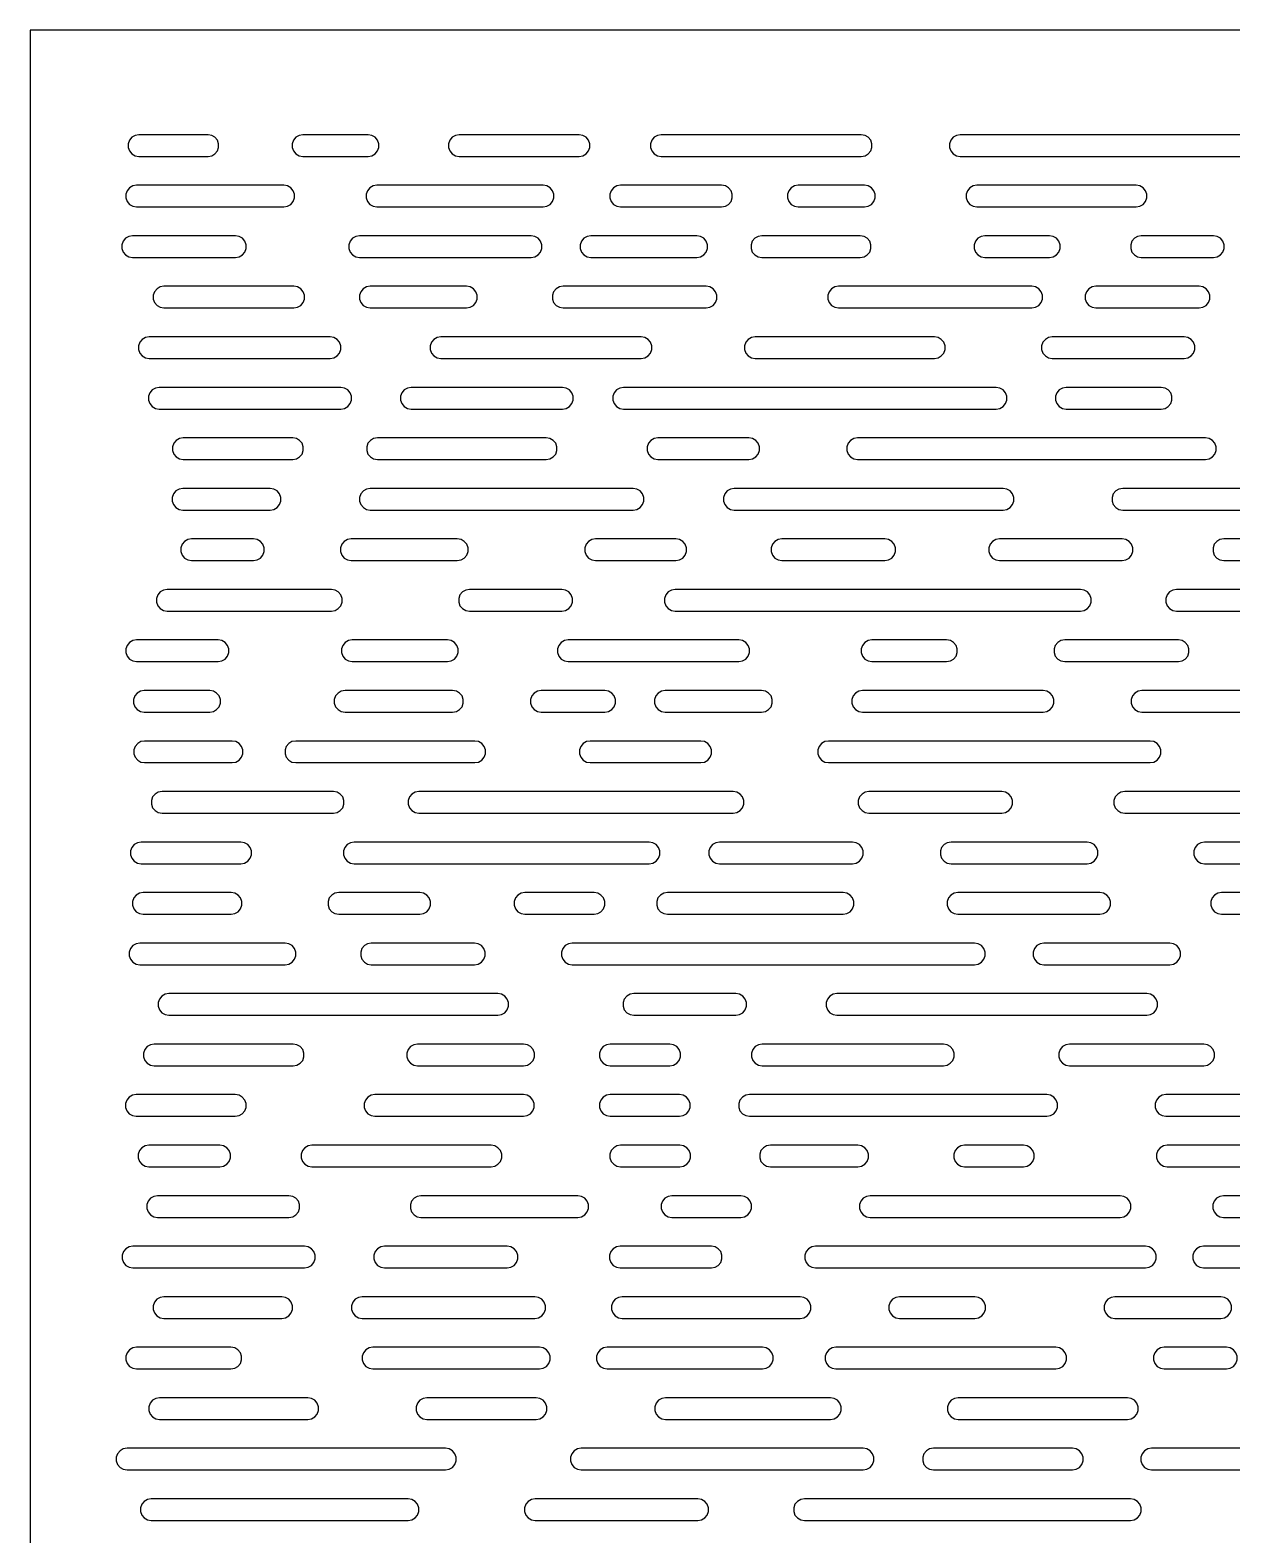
# Model space of a CAD drawing. Header units: millimetres. Extents: x 0 to 1525, y 0 to 1525.
# Drawn here: x 548 to 881, y 439 to 856 of the extents above; entities that cross this region are included whole.
import ezdxf

# ---------------------------------------------------------------- set-up
doc = ezdxf.new("R2010")
doc.units = ezdxf.units.MM
doc.layers.add('CUT_INSIDE', color=5, linetype='Continuous')
doc.layers.add('CUT_OUTSIDE', color=1, linetype='Continuous')

msp = doc.modelspace()

# ---------------------------------------------------------------- linework, layer by layer
at = {"layer": 'CUT_INSIDE'}
for points in [[(597.29, 827), (578.16, 827), (577.14, 826.82), (576.23, 826.3), (575.56, 825.5), (575.21, 824.52), (575.21, 823.48), (575.56, 822.5), (576.23, 821.7), (577.14, 821.18), (578.16, 821), (597.29, 821), (598.32, 821.18), (599.22, 821.7), (599.89, 822.5), (600.24, 823.48), (600.24, 824.52), (599.89, 825.5), (599.22, 826.3), (598.32, 826.82), (597.29, 827)], [(641.65, 827), (623.55, 827), (622.53, 826.82), (621.63, 826.3), (620.96, 825.5), (620.6, 824.52), (620.6, 823.48), (620.96, 822.5), (621.63, 821.7), (622.53, 821.18), (623.55, 821), (641.65, 821), (642.67, 821.18), (643.57, 821.7), (644.24, 822.5), (644.6, 823.48), (644.6, 824.52), (644.24, 825.5), (643.57, 826.3), (642.67, 826.82), (641.65, 827)], [(700.15, 827), (666.85, 827), (665.82, 826.82), (664.92, 826.3), (664.25, 825.5), (663.89, 824.52), (663.89, 823.48), (664.25, 822.5), (664.92, 821.7), (665.82, 821.18), (666.85, 821), (700.15, 821), (701.17, 821.18), (702.07, 821.7), (702.74, 822.5), (703.1, 823.48), (703.1, 824.52), (702.74, 825.5), (702.07, 826.3), (701.17, 826.82), (700.15, 827)], [(778.3, 827), (722.86, 827), (721.84, 826.82), (720.93, 826.3), (720.26, 825.5), (719.91, 824.52), (719.91, 823.48), (720.26, 822.5), (720.93, 821.7), (721.84, 821.18), (722.86, 821), (778.3, 821), (779.33, 821.18), (780.23, 821.7), (780.9, 822.5), (781.26, 823.48), (781.26, 824.52), (780.9, 825.5), (780.23, 826.3), (779.33, 826.82), (778.3, 827)], [(886.9, 827), (805.71, 827), (804.68, 826.82), (803.78, 826.3), (803.11, 825.5), (802.75, 824.52), (802.75, 823.48), (803.11, 822.5), (803.78, 821.7), (804.68, 821.18), (805.71, 821), (886.9, 821), (887.92, 821.18), (888.83, 821.7), (889.5, 822.5), (889.85, 823.48), (889.85, 824.52), (889.5, 825.5), (888.83, 826.3), (887.92, 826.82), (886.9, 827)], [(618.31, 813), (577.51, 813), (576.48, 812.82), (575.58, 812.3), (574.91, 811.5), (574.55, 810.52), (574.55, 809.48), (574.91, 808.5), (575.58, 807.7), (576.48, 807.18), (577.51, 807), (618.31, 807), (619.34, 807.18), (620.24, 807.7), (620.91, 808.5), (621.26, 809.48), (621.26, 810.52), (620.91, 811.5), (620.24, 812.3), (619.34, 812.82), (618.31, 813)], [(690.17, 813), (644.04, 813), (643.01, 812.82), (642.11, 812.3), (641.44, 811.5), (641.08, 810.52), (641.08, 809.48), (641.44, 808.5), (642.11, 807.7), (643.01, 807.18), (644.04, 807), (690.17, 807), (691.2, 807.18), (692.1, 807.7), (692.77, 808.5), (693.13, 809.48), (693.13, 810.52), (692.77, 811.5), (692.1, 812.3), (691.2, 812.82), (690.17, 813)], [(739.6, 813), (711.6, 813), (710.57, 812.82), (709.67, 812.3), (709, 811.5), (708.64, 810.52), (708.64, 809.48), (709, 808.5), (709.67, 807.7), (710.57, 807.18), (711.6, 807), (739.6, 807), (740.63, 807.18), (741.53, 807.7), (742.2, 808.5), (742.56, 809.48), (742.56, 810.52), (742.2, 811.5), (741.53, 812.3), (740.63, 812.82), (739.6, 813)], [(779.18, 813), (760.78, 813), (759.75, 812.82), (758.85, 812.3), (758.18, 811.5), (757.83, 810.52), (757.83, 809.48), (758.18, 808.5), (758.85, 807.7), (759.75, 807.18), (760.78, 807), (779.18, 807), (780.21, 807.18), (781.11, 807.7), (781.78, 808.5), (782.14, 809.48), (782.14, 810.52), (781.78, 811.5), (781.11, 812.3), (780.21, 812.82), (779.18, 813)], [(854.46, 813), (810.31, 813), (809.29, 812.82), (808.39, 812.3), (807.72, 811.5), (807.36, 810.52), (807.36, 809.48), (807.72, 808.5), (808.39, 807.7), (809.29, 807.18), (810.31, 807), (854.46, 807), (855.49, 807.18), (856.39, 807.7), (857.06, 808.5), (857.41, 809.48), (857.41, 810.52), (857.06, 811.5), (856.39, 812.3), (855.49, 812.82), (854.46, 813)], [(604.9, 799), (576.38, 799), (575.35, 798.82), (574.45, 798.3), (573.78, 797.5), (573.42, 796.52), (573.42, 795.48), (573.78, 794.5), (574.45, 793.7), (575.35, 793.18), (576.38, 793), (604.9, 793), (605.92, 793.18), (606.82, 793.7), (607.49, 794.5), (607.85, 795.48), (607.85, 796.52), (607.49, 797.5), (606.82, 798.3), (605.92, 798.82), (604.9, 799)], [(686.84, 799), (639.27, 799), (638.25, 798.82), (637.34, 798.3), (636.67, 797.5), (636.32, 796.52), (636.32, 795.48), (636.67, 794.5), (637.34, 793.7), (638.25, 793.18), (639.27, 793), (686.84, 793), (687.86, 793.18), (688.77, 793.7), (689.44, 794.5), (689.79, 795.48), (689.79, 796.52), (689.44, 797.5), (688.77, 798.3), (687.86, 798.82), (686.84, 799)], [(732.71, 799), (703.33, 799), (702.3, 798.82), (701.4, 798.3), (700.73, 797.5), (700.37, 796.52), (700.37, 795.48), (700.73, 794.5), (701.4, 793.7), (702.3, 793.18), (703.33, 793), (732.71, 793), (733.73, 793.18), (734.63, 793.7), (735.3, 794.5), (735.66, 795.48), (735.66, 796.52), (735.3, 797.5), (734.63, 798.3), (733.73, 798.82), (732.71, 799)], [(778.02, 799), (750.7, 799), (749.68, 798.82), (748.77, 798.3), (748.1, 797.5), (747.75, 796.52), (747.75, 795.48), (748.1, 794.5), (748.77, 793.7), (749.68, 793.18), (750.7, 793), (778.02, 793), (779.05, 793.18), (779.95, 793.7), (780.62, 794.5), (780.98, 795.48), (780.98, 796.52), (780.62, 797.5), (779.95, 798.3), (779.05, 798.82), (778.02, 799)], [(830.43, 799), (812.52, 799), (811.49, 798.82), (810.59, 798.3), (809.92, 797.5), (809.56, 796.52), (809.56, 795.48), (809.92, 794.5), (810.59, 793.7), (811.49, 793.18), (812.52, 793), (830.43, 793), (831.45, 793.18), (832.36, 793.7), (833.03, 794.5), (833.38, 795.48), (833.38, 796.52), (833.03, 797.5), (832.36, 798.3), (831.45, 798.82), (830.43, 799)], [(875.88, 799), (855.88, 799), (854.86, 798.82), (853.96, 798.3), (853.29, 797.5), (852.93, 796.52), (852.93, 795.48), (853.29, 794.5), (853.96, 793.7), (854.86, 793.18), (855.88, 793), (875.88, 793), (876.91, 793.18), (877.81, 793.7), (878.48, 794.5), (878.84, 795.48), (878.84, 796.52), (878.48, 797.5), (877.81, 798.3), (876.91, 798.82), (875.88, 799)], [(621.05, 785), (585.09, 785), (584.06, 784.82), (583.16, 784.3), (582.49, 783.5), (582.14, 782.52), (582.14, 781.48), (582.49, 780.5), (583.16, 779.7), (584.06, 779.18), (585.09, 779), (621.05, 779), (622.07, 779.18), (622.98, 779.7), (623.65, 780.5), (624, 781.48), (624, 782.52), (623.65, 783.5), (622.98, 784.3), (622.07, 784.82), (621.05, 785)], [(668.93, 785), (642.19, 785), (641.17, 784.82), (640.27, 784.3), (639.6, 783.5), (639.24, 782.52), (639.24, 781.48), (639.6, 780.5), (640.27, 779.7), (641.17, 779.18), (642.19, 779), (668.93, 779), (669.96, 779.18), (670.86, 779.7), (671.53, 780.5), (671.89, 781.48), (671.89, 782.52), (671.53, 783.5), (670.86, 784.3), (669.96, 784.82), (668.93, 785)], [(735.3, 785), (695.66, 785), (694.64, 784.82), (693.73, 784.3), (693.06, 783.5), (692.71, 782.52), (692.71, 781.48), (693.06, 780.5), (693.73, 779.7), (694.64, 779.18), (695.66, 779), (735.3, 779), (736.32, 779.18), (737.23, 779.7), (737.9, 780.5), (738.25, 781.48), (738.25, 782.52), (737.9, 783.5), (737.23, 784.3), (736.32, 784.82), (735.3, 785)], [(825.53, 785), (772, 785), (770.98, 784.82), (770.08, 784.3), (769.41, 783.5), (769.05, 782.52), (769.05, 781.48), (769.41, 780.5), (770.08, 779.7), (770.98, 779.18), (772, 779), (825.53, 779), (826.56, 779.18), (827.46, 779.7), (828.13, 780.5), (828.49, 781.48), (828.49, 782.52), (828.13, 783.5), (827.46, 784.3), (826.56, 784.82), (825.53, 785)], [(871.91, 785), (843.28, 785), (842.25, 784.82), (841.35, 784.3), (840.68, 783.5), (840.33, 782.52), (840.33, 781.48), (840.68, 780.5), (841.35, 779.7), (842.25, 779.18), (843.28, 779), (871.91, 779), (872.93, 779.18), (873.83, 779.7), (874.5, 780.5), (874.86, 781.48), (874.86, 782.52), (874.5, 783.5), (873.83, 784.3), (872.93, 784.82), (871.91, 785)], [(631.16, 771), (581.01, 771), (579.98, 770.82), (579.08, 770.3), (578.41, 769.5), (578.05, 768.52), (578.05, 767.48), (578.41, 766.5), (579.08, 765.7), (579.98, 765.18), (581.01, 765), (631.16, 765), (632.18, 765.18), (633.08, 765.7), (633.75, 766.5), (634.11, 767.48), (634.11, 768.52), (633.75, 769.5), (633.08, 770.3), (632.18, 770.82), (631.16, 771)], [(717.32, 771), (661.82, 771), (660.79, 770.82), (659.89, 770.3), (659.22, 769.5), (658.86, 768.52), (658.86, 767.48), (659.22, 766.5), (659.89, 765.7), (660.79, 765.18), (661.82, 765), (717.32, 765), (718.34, 765.18), (719.24, 765.7), (719.91, 766.5), (720.27, 767.48), (720.27, 768.52), (719.91, 769.5), (719.24, 770.3), (718.34, 770.82), (717.32, 771)], [(798.54, 771), (748.91, 771), (747.88, 770.82), (746.98, 770.3), (746.31, 769.5), (745.96, 768.52), (745.96, 767.48), (746.31, 766.5), (746.98, 765.7), (747.88, 765.18), (748.91, 765), (798.54, 765), (799.57, 765.18), (800.47, 765.7), (801.14, 766.5), (801.5, 767.48), (801.5, 768.52), (801.14, 769.5), (800.47, 770.3), (799.57, 770.82), (798.54, 771)], [(867.77, 771), (831.22, 771), (830.19, 770.82), (829.29, 770.3), (828.62, 769.5), (828.26, 768.52), (828.26, 767.48), (828.62, 766.5), (829.29, 765.7), (830.19, 765.18), (831.22, 765), (867.77, 765), (868.8, 765.18), (869.7, 765.7), (870.37, 766.5), (870.73, 767.48), (870.73, 768.52), (870.37, 769.5), (869.7, 770.3), (868.8, 770.82), (867.77, 771)], [(634.09, 757), (583.77, 757), (582.74, 756.82), (581.84, 756.3), (581.17, 755.5), (580.82, 754.52), (580.82, 753.48), (581.17, 752.5), (581.84, 751.7), (582.74, 751.18), (583.77, 751), (634.09, 751), (635.12, 751.18), (636.02, 751.7), (636.69, 752.5), (637.04, 753.48), (637.04, 754.52), (636.69, 755.5), (636.02, 756.3), (635.12, 756.82), (634.09, 757)], [(695.48, 757), (653.56, 757), (652.53, 756.82), (651.63, 756.3), (650.96, 755.5), (650.6, 754.52), (650.6, 753.48), (650.96, 752.5), (651.63, 751.7), (652.53, 751.18), (653.56, 751), (695.48, 751), (696.51, 751.18), (697.41, 751.7), (698.08, 752.5), (698.44, 753.48), (698.44, 754.52), (698.08, 755.5), (697.41, 756.3), (696.51, 756.82), (695.48, 757)], [(815.65, 757), (712.42, 757), (711.4, 756.82), (710.5, 756.3), (709.83, 755.5), (709.47, 754.52), (709.47, 753.48), (709.83, 752.5), (710.5, 751.7), (711.4, 751.18), (712.42, 751), (815.65, 751), (816.68, 751.18), (817.58, 751.7), (818.25, 752.5), (818.61, 753.48), (818.61, 754.52), (818.25, 755.5), (817.58, 756.3), (816.68, 756.82), (815.65, 757)], [(861.42, 757), (835.05, 757), (834.02, 756.82), (833.12, 756.3), (832.45, 755.5), (832.1, 754.52), (832.1, 753.48), (832.45, 752.5), (833.12, 751.7), (834.02, 751.18), (835.05, 751), (861.42, 751), (862.45, 751.18), (863.35, 751.7), (864.02, 752.5), (864.38, 753.48), (864.38, 754.52), (864.02, 755.5), (863.35, 756.3), (862.45, 756.82), (861.42, 757)], [(620.75, 743), (590.42, 743), (589.39, 742.82), (588.49, 742.3), (587.82, 741.5), (587.46, 740.52), (587.46, 739.48), (587.82, 738.5), (588.49, 737.7), (589.39, 737.18), (590.42, 737), (620.75, 737), (621.77, 737.18), (622.67, 737.7), (623.34, 738.5), (623.7, 739.48), (623.7, 740.52), (623.34, 741.5), (622.67, 742.3), (621.77, 742.82), (620.75, 743)], [(691.02, 743), (644.21, 743), (643.18, 742.82), (642.28, 742.3), (641.61, 741.5), (641.26, 740.52), (641.26, 739.48), (641.61, 738.5), (642.28, 737.7), (643.18, 737.18), (644.21, 737), (691.02, 737), (692.04, 737.18), (692.95, 737.7), (693.62, 738.5), (693.97, 739.48), (693.97, 740.52), (693.62, 741.5), (692.95, 742.3), (692.04, 742.82), (691.02, 743)], [(747.14, 743), (721.93, 743), (720.9, 742.82), (720, 742.3), (719.33, 741.5), (718.97, 740.52), (718.97, 739.48), (719.33, 738.5), (720, 737.7), (720.9, 737.18), (721.93, 737), (747.14, 737), (748.16, 737.18), (749.07, 737.7), (749.74, 738.5), (750.09, 739.48), (750.09, 740.52), (749.74, 741.5), (749.07, 742.3), (748.16, 742.82), (747.14, 743)], [(873.68, 743), (777.27, 743), (776.24, 742.82), (775.34, 742.3), (774.67, 741.5), (774.31, 740.52), (774.31, 739.48), (774.67, 738.5), (775.34, 737.7), (776.24, 737.18), (777.27, 737), (873.68, 737), (874.71, 737.18), (875.61, 737.7), (876.28, 738.5), (876.64, 739.48), (876.64, 740.52), (876.28, 741.5), (875.61, 742.3), (874.71, 742.82), (873.68, 743)], [(614.52, 729), (590.3, 729), (589.28, 728.82), (588.38, 728.3), (587.71, 727.5), (587.35, 726.52), (587.35, 725.48), (587.71, 724.5), (588.38, 723.7), (589.28, 723.18), (590.3, 723), (614.52, 723), (615.54, 723.18), (616.44, 723.7), (617.11, 724.5), (617.47, 725.48), (617.47, 726.52), (617.11, 727.5), (616.44, 728.3), (615.54, 728.82), (614.52, 729)], [(715.1, 729), (642.25, 729), (641.23, 728.82), (640.33, 728.3), (639.66, 727.5), (639.3, 726.52), (639.3, 725.48), (639.66, 724.5), (640.33, 723.7), (641.23, 723.18), (642.25, 723), (715.1, 723), (716.13, 723.18), (717.03, 723.7), (717.7, 724.5), (718.06, 725.48), (718.06, 726.52), (717.7, 727.5), (717.03, 728.3), (716.13, 728.82), (715.1, 729)], [(817.57, 729), (743.08, 729), (742.05, 728.82), (741.15, 728.3), (740.48, 727.5), (740.12, 726.52), (740.12, 725.48), (740.48, 724.5), (741.15, 723.7), (742.05, 723.18), (743.08, 723), (817.57, 723), (818.59, 723.18), (819.5, 723.7), (820.17, 724.5), (820.52, 725.48), (820.52, 726.52), (820.17, 727.5), (819.5, 728.3), (818.59, 728.82), (817.57, 729)], [(897.1, 729), (850.72, 729), (849.69, 728.82), (848.79, 728.3), (848.12, 727.5), (847.77, 726.52), (847.77, 725.48), (848.12, 724.5), (848.79, 723.7), (849.69, 723.18), (850.72, 723), (897.1, 723), (898.12, 723.18), (899.02, 723.7), (899.69, 724.5), (900.05, 725.48), (900.05, 726.52), (899.69, 727.5), (899.02, 728.3), (898.12, 728.82), (897.1, 729)], [(609.9, 715), (592.73, 715), (591.71, 714.82), (590.81, 714.3), (590.14, 713.5), (589.78, 712.52), (589.78, 711.48), (590.14, 710.5), (590.81, 709.7), (591.71, 709.18), (592.73, 709), (609.9, 709), (610.93, 709.18), (611.83, 709.7), (612.5, 710.5), (612.86, 711.48), (612.86, 712.52), (612.5, 713.5), (611.83, 714.3), (610.93, 714.82), (609.9, 715)], [(666.37, 715), (636.98, 715), (635.96, 714.82), (635.06, 714.3), (634.39, 713.5), (634.03, 712.52), (634.03, 711.48), (634.39, 710.5), (635.06, 709.7), (635.96, 709.18), (636.98, 709), (666.37, 709), (667.4, 709.18), (668.3, 709.7), (668.97, 710.5), (669.33, 711.48), (669.33, 712.52), (668.97, 713.5), (668.3, 714.3), (667.4, 714.82), (666.37, 715)], [(726.93, 715), (704.67, 715), (703.65, 714.82), (702.75, 714.3), (702.08, 713.5), (701.72, 712.52), (701.72, 711.48), (702.08, 710.5), (702.75, 709.7), (703.65, 709.18), (704.67, 709), (726.93, 709), (727.96, 709.18), (728.86, 709.7), (729.53, 710.5), (729.89, 711.48), (729.89, 712.52), (729.53, 713.5), (728.86, 714.3), (727.96, 714.82), (726.93, 715)], [(784.79, 715), (756.28, 715), (755.25, 714.82), (754.35, 714.3), (753.68, 713.5), (753.32, 712.52), (753.32, 711.48), (753.68, 710.5), (754.35, 709.7), (755.25, 709.18), (756.28, 709), (784.79, 709), (785.82, 709.18), (786.72, 709.7), (787.39, 710.5), (787.75, 711.48), (787.75, 712.52), (787.39, 713.5), (786.72, 714.3), (785.82, 714.82), (784.79, 715)], [(850.57, 715), (816.59, 715), (815.57, 714.82), (814.66, 714.3), (813.99, 713.5), (813.64, 712.52), (813.64, 711.48), (813.99, 710.5), (814.66, 709.7), (815.57, 709.18), (816.59, 709), (850.57, 709), (851.6, 709.18), (852.5, 709.7), (853.17, 710.5), (853.53, 711.48), (853.53, 712.52), (853.17, 713.5), (852.5, 714.3), (851.6, 714.82), (850.57, 715)], [(918.52, 715), (878.71, 715), (877.68, 714.82), (876.78, 714.3), (876.11, 713.5), (875.75, 712.52), (875.75, 711.48), (876.11, 710.5), (876.78, 709.7), (877.68, 709.18), (878.71, 709), (918.52, 709), (919.55, 709.18), (920.45, 709.7), (921.12, 710.5), (921.48, 711.48), (921.48, 712.52), (921.12, 713.5), (920.45, 714.3), (919.55, 714.82), (918.52, 715)], [(631.47, 701), (585.98, 701), (584.95, 700.82), (584.05, 700.3), (583.38, 699.5), (583.02, 698.52), (583.02, 697.48), (583.38, 696.5), (584.05, 695.7), (584.95, 695.18), (585.98, 695), (631.47, 695), (632.5, 695.18), (633.4, 695.7), (634.07, 696.5), (634.42, 697.48), (634.42, 698.52), (634.07, 699.5), (633.4, 700.3), (632.5, 700.82), (631.47, 701)], [(695.35, 701), (669.71, 701), (668.69, 700.82), (667.78, 700.3), (667.11, 699.5), (666.76, 698.52), (666.76, 697.48), (667.11, 696.5), (667.78, 695.7), (668.69, 695.18), (669.71, 695), (695.35, 695), (696.37, 695.18), (697.27, 695.7), (697.94, 696.5), (698.3, 697.48), (698.3, 698.52), (697.94, 699.5), (697.27, 700.3), (696.37, 700.82), (695.35, 701)], [(839.04, 701), (726.7, 701), (725.68, 700.82), (724.78, 700.3), (724.11, 699.5), (723.75, 698.52), (723.75, 697.48), (724.11, 696.5), (724.78, 695.7), (725.68, 695.18), (726.7, 695), (839.04, 695), (840.07, 695.18), (840.97, 695.7), (841.64, 696.5), (841.99, 697.48), (841.99, 698.52), (841.64, 699.5), (840.97, 700.3), (840.07, 700.82), (839.04, 701)], [(900.08, 701), (865.61, 701), (864.58, 700.82), (863.68, 700.3), (863.01, 699.5), (862.65, 698.52), (862.65, 697.48), (863.01, 696.5), (863.68, 695.7), (864.58, 695.18), (865.61, 695), (900.08, 695), (901.11, 695.18), (902.01, 695.7), (902.68, 696.5), (903.04, 697.48), (903.04, 698.52), (902.68, 699.5), (902.01, 700.3), (901.11, 700.82), (900.08, 701)], [(600.11, 687), (577.44, 687), (576.42, 686.82), (575.52, 686.3), (574.85, 685.5), (574.49, 684.52), (574.49, 683.48), (574.85, 682.5), (575.52, 681.7), (576.42, 681.18), (577.44, 681), (600.11, 681), (601.13, 681.18), (602.04, 681.7), (602.71, 682.5), (603.06, 683.48), (603.06, 684.52), (602.71, 685.5), (602.04, 686.3), (601.13, 686.82), (600.11, 687)], [(663.63, 687), (637.23, 687), (636.21, 686.82), (635.3, 686.3), (634.63, 685.5), (634.28, 684.52), (634.28, 683.48), (634.63, 682.5), (635.3, 681.7), (636.21, 681.18), (637.23, 681), (663.63, 681), (664.66, 681.18), (665.56, 681.7), (666.23, 682.5), (666.59, 683.48), (666.59, 684.52), (666.23, 685.5), (665.56, 686.3), (664.66, 686.82), (663.63, 687)], [(744.38, 687), (697.05, 687), (696.02, 686.82), (695.12, 686.3), (694.45, 685.5), (694.09, 684.52), (694.09, 683.48), (694.45, 682.5), (695.12, 681.7), (696.02, 681.18), (697.05, 681), (744.38, 681), (745.41, 681.18), (746.31, 681.7), (746.98, 682.5), (747.33, 683.48), (747.33, 684.52), (746.98, 685.5), (746.31, 686.3), (745.41, 686.82), (744.38, 687)], [(801.94, 687), (781.25, 687), (780.22, 686.82), (779.32, 686.3), (778.65, 685.5), (778.3, 684.52), (778.3, 683.48), (778.65, 682.5), (779.32, 681.7), (780.22, 681.18), (781.25, 681), (801.94, 681), (802.97, 681.18), (803.87, 681.7), (804.54, 682.5), (804.9, 683.48), (804.9, 684.52), (804.54, 685.5), (803.87, 686.3), (802.97, 686.82), (801.94, 687)], [(866.14, 687), (834.65, 687), (833.62, 686.82), (832.72, 686.3), (832.05, 685.5), (831.69, 684.52), (831.69, 683.48), (832.05, 682.5), (832.72, 681.7), (833.62, 681.18), (834.65, 681), (866.14, 681), (867.16, 681.18), (868.07, 681.7), (868.74, 682.5), (869.09, 683.48), (869.09, 684.52), (868.74, 685.5), (868.07, 686.3), (867.16, 686.82), (866.14, 687)], [(597.76, 673), (579.58, 673), (578.56, 672.82), (577.66, 672.3), (576.99, 671.5), (576.63, 670.52), (576.63, 669.48), (576.99, 668.5), (577.66, 667.7), (578.56, 667.18), (579.58, 667), (597.76, 667), (598.79, 667.18), (599.69, 667.7), (600.36, 668.5), (600.72, 669.48), (600.72, 670.52), (600.36, 671.5), (599.69, 672.3), (598.79, 672.82), (597.76, 673)], [(665.07, 673), (635.25, 673), (634.22, 672.82), (633.32, 672.3), (632.65, 671.5), (632.29, 670.52), (632.29, 669.48), (632.65, 668.5), (633.32, 667.7), (634.22, 667.18), (635.25, 667), (665.07, 667), (666.1, 667.18), (667, 667.7), (667.67, 668.5), (668.03, 669.48), (668.03, 670.52), (667.67, 671.5), (667, 672.3), (666.1, 672.82), (665.07, 673)], [(707.22, 673), (689.63, 673), (688.6, 672.82), (687.7, 672.3), (687.03, 671.5), (686.67, 670.52), (686.67, 669.48), (687.03, 668.5), (687.7, 667.7), (688.6, 667.18), (689.63, 667), (707.22, 667), (708.25, 667.18), (709.15, 667.7), (709.82, 668.5), (710.18, 669.48), (710.18, 670.52), (709.82, 671.5), (709.15, 672.3), (708.25, 672.82), (707.22, 673)], [(750.68, 673), (723.97, 673), (722.95, 672.82), (722.04, 672.3), (721.37, 671.5), (721.02, 670.52), (721.02, 669.48), (721.37, 668.5), (722.04, 667.7), (722.95, 667.18), (723.97, 667), (750.68, 667), (751.71, 667.18), (752.61, 667.7), (753.28, 668.5), (753.64, 669.48), (753.64, 670.52), (753.28, 671.5), (752.61, 672.3), (751.71, 672.82), (750.68, 673)], [(828.66, 673), (778.65, 673), (777.62, 672.82), (776.72, 672.3), (776.05, 671.5), (775.69, 670.52), (775.69, 669.48), (776.05, 668.5), (776.72, 667.7), (777.62, 667.18), (778.65, 667), (828.66, 667), (829.68, 667.18), (830.58, 667.7), (831.25, 668.5), (831.61, 669.48), (831.61, 670.52), (831.25, 671.5), (830.58, 672.3), (829.68, 672.82), (828.66, 673)], [(900.94, 673), (856, 673), (854.97, 672.82), (854.07, 672.3), (853.4, 671.5), (853.04, 670.52), (853.04, 669.48), (853.4, 668.5), (854.07, 667.7), (854.97, 667.18), (856, 667), (900.94, 667), (901.97, 667.18), (902.87, 667.7), (903.54, 668.5), (903.9, 669.48), (903.9, 670.52), (903.54, 671.5), (902.87, 672.3), (901.97, 672.82), (900.94, 673)], [(603.95, 659), (579.74, 659), (578.71, 658.82), (577.81, 658.3), (577.14, 657.5), (576.78, 656.52), (576.78, 655.48), (577.14, 654.5), (577.81, 653.7), (578.71, 653.18), (579.74, 653), (603.95, 653), (604.97, 653.18), (605.88, 653.7), (606.54, 654.5), (606.9, 655.48), (606.9, 656.52), (606.54, 657.5), (605.88, 658.3), (604.97, 658.82), (603.95, 659)], [(671.22, 659), (621.59, 659), (620.56, 658.82), (619.66, 658.3), (618.99, 657.5), (618.64, 656.52), (618.64, 655.48), (618.99, 654.5), (619.66, 653.7), (620.56, 653.18), (621.59, 653), (671.22, 653), (672.25, 653.18), (673.15, 653.7), (673.82, 654.5), (674.18, 655.48), (674.18, 656.52), (673.82, 657.5), (673.15, 658.3), (672.25, 658.82), (671.22, 659)], [(733.86, 659), (703.2, 659), (702.17, 658.82), (701.27, 658.3), (700.6, 657.5), (700.25, 656.52), (700.25, 655.48), (700.6, 654.5), (701.27, 653.7), (702.17, 653.18), (703.2, 653), (733.86, 653), (734.89, 653.18), (735.79, 653.7), (736.46, 654.5), (736.82, 655.48), (736.82, 656.52), (736.46, 657.5), (735.79, 658.3), (734.89, 658.82), (733.86, 659)], [(858.36, 659), (769.19, 659), (768.16, 658.82), (767.26, 658.3), (766.59, 657.5), (766.24, 656.52), (766.24, 655.48), (766.59, 654.5), (767.26, 653.7), (768.16, 653.18), (769.19, 653), (858.36, 653), (859.39, 653.18), (860.29, 653.7), (860.96, 654.5), (861.31, 655.48), (861.31, 656.52), (860.96, 657.5), (860.29, 658.3), (859.39, 658.82), (858.36, 659)], [(632.02, 645), (584.55, 645), (583.52, 644.82), (582.62, 644.3), (581.95, 643.5), (581.6, 642.52), (581.6, 641.48), (581.95, 640.5), (582.62, 639.7), (583.52, 639.18), (584.55, 639), (632.02, 639), (633.05, 639.18), (633.95, 639.7), (634.62, 640.5), (634.97, 641.48), (634.97, 642.52), (634.62, 643.5), (633.95, 644.3), (633.05, 644.82), (632.02, 645)], [(742.82, 645), (655.72, 645), (654.69, 644.82), (653.79, 644.3), (653.12, 643.5), (652.76, 642.52), (652.76, 641.48), (653.12, 640.5), (653.79, 639.7), (654.69, 639.18), (655.72, 639), (742.82, 639), (743.85, 639.18), (744.75, 639.7), (745.42, 640.5), (745.78, 641.48), (745.78, 642.52), (745.42, 643.5), (744.75, 644.3), (743.85, 644.82), (742.82, 645)], [(817.22, 645), (780.43, 645), (779.4, 644.82), (778.5, 644.3), (777.83, 643.5), (777.47, 642.52), (777.47, 641.48), (777.83, 640.5), (778.5, 639.7), (779.4, 639.18), (780.43, 639), (817.22, 639), (818.25, 639.18), (819.15, 639.7), (819.82, 640.5), (820.17, 641.48), (820.17, 642.52), (819.82, 643.5), (819.15, 644.3), (818.25, 644.82), (817.22, 645)], [(887.92, 645), (851.27, 645), (850.24, 644.82), (849.34, 644.3), (848.67, 643.5), (848.31, 642.52), (848.31, 641.48), (848.67, 640.5), (849.34, 639.7), (850.24, 639.18), (851.27, 639), (887.92, 639), (888.94, 639.18), (889.85, 639.7), (890.51, 640.5), (890.87, 641.48), (890.87, 642.52), (890.51, 643.5), (889.85, 644.3), (888.94, 644.82), (887.92, 645)], [(606.36, 631), (578.8, 631), (577.77, 630.82), (576.87, 630.3), (576.2, 629.5), (575.85, 628.52), (575.85, 627.48), (576.2, 626.5), (576.87, 625.7), (577.77, 625.18), (578.8, 625), (606.36, 625), (607.38, 625.18), (608.29, 625.7), (608.96, 626.5), (609.31, 627.48), (609.31, 628.52), (608.96, 629.5), (608.29, 630.3), (607.38, 630.82), (606.36, 631)], [(719.52, 631), (637.76, 631), (636.73, 630.82), (635.83, 630.3), (635.16, 629.5), (634.8, 628.52), (634.8, 627.48), (635.16, 626.5), (635.83, 625.7), (636.73, 625.18), (637.76, 625), (719.52, 625), (720.54, 625.18), (721.44, 625.7), (722.11, 626.5), (722.47, 627.48), (722.47, 628.52), (722.11, 629.5), (721.44, 630.3), (720.54, 630.82), (719.52, 631)], [(775.87, 631), (738.99, 631), (737.96, 630.82), (737.06, 630.3), (736.39, 629.5), (736.04, 628.52), (736.04, 627.48), (736.39, 626.5), (737.06, 625.7), (737.96, 625.18), (738.99, 625), (775.87, 625), (776.9, 625.18), (777.8, 625.7), (778.47, 626.5), (778.83, 627.48), (778.83, 628.52), (778.47, 629.5), (777.8, 630.3), (776.9, 630.82), (775.87, 631)], [(840.86, 631), (803.15, 631), (802.12, 630.82), (801.22, 630.3), (800.55, 629.5), (800.2, 628.52), (800.2, 627.48), (800.55, 626.5), (801.22, 625.7), (802.12, 625.18), (803.15, 625), (840.86, 625), (841.89, 625.18), (842.79, 625.7), (843.46, 626.5), (843.81, 627.48), (843.81, 628.52), (843.46, 629.5), (842.79, 630.3), (841.89, 630.82), (840.86, 631)], [(915.56, 631), (873.4, 631), (872.38, 630.82), (871.47, 630.3), (870.8, 629.5), (870.45, 628.52), (870.45, 627.48), (870.8, 626.5), (871.47, 625.7), (872.38, 625.18), (873.4, 625), (915.56, 625), (916.59, 625.18), (917.49, 625.7), (918.16, 626.5), (918.52, 627.48), (918.52, 628.52), (918.16, 629.5), (917.49, 630.3), (916.59, 630.82), (915.56, 631)], [(603.73, 617), (579.35, 617), (578.32, 616.82), (577.42, 616.3), (576.75, 615.5), (576.39, 614.52), (576.39, 613.48), (576.75, 612.5), (577.42, 611.7), (578.32, 611.18), (579.35, 611), (603.73, 611), (604.76, 611.18), (605.66, 611.7), (606.33, 612.5), (606.69, 613.48), (606.69, 614.52), (606.33, 615.5), (605.66, 616.3), (604.76, 616.82), (603.73, 617)], [(655.95, 617), (633.5, 617), (632.47, 616.82), (631.57, 616.3), (630.9, 615.5), (630.54, 614.52), (630.54, 613.48), (630.9, 612.5), (631.57, 611.7), (632.47, 611.18), (633.5, 611), (655.95, 611), (656.98, 611.18), (657.88, 611.7), (658.55, 612.5), (658.91, 613.48), (658.91, 614.52), (658.55, 615.5), (657.88, 616.3), (656.98, 616.82), (655.95, 617)], [(704.24, 617), (685.1, 617), (684.08, 616.82), (683.17, 616.3), (682.51, 615.5), (682.15, 614.52), (682.15, 613.48), (682.51, 612.5), (683.17, 611.7), (684.08, 611.18), (685.1, 611), (704.24, 611), (705.27, 611.18), (706.17, 611.7), (706.84, 612.5), (707.2, 613.48), (707.2, 614.52), (706.84, 615.5), (706.17, 616.3), (705.27, 616.82), (704.24, 617)], [(773.26, 617), (724.56, 617), (723.54, 616.82), (722.63, 616.3), (721.96, 615.5), (721.61, 614.52), (721.61, 613.48), (721.96, 612.5), (722.63, 611.7), (723.54, 611.18), (724.56, 611), (773.26, 611), (774.28, 611.18), (775.18, 611.7), (775.85, 612.5), (776.21, 613.48), (776.21, 614.52), (775.85, 615.5), (775.18, 616.3), (774.28, 616.82), (773.26, 617)], [(844.42, 617), (805.06, 617), (804.03, 616.82), (803.13, 616.3), (802.46, 615.5), (802.1, 614.52), (802.1, 613.48), (802.46, 612.5), (803.13, 611.7), (804.03, 611.18), (805.06, 611), (844.42, 611), (845.44, 611.18), (846.34, 611.7), (847.01, 612.5), (847.37, 613.48), (847.37, 614.52), (847.01, 615.5), (846.34, 616.3), (845.44, 616.82), (844.42, 617)], [(914.72, 617), (878.12, 617), (877.09, 616.82), (876.19, 616.3), (875.52, 615.5), (875.17, 614.52), (875.17, 613.48), (875.52, 612.5), (876.19, 611.7), (877.09, 611.18), (878.12, 611), (914.72, 611), (915.74, 611.18), (916.65, 611.7), (917.32, 612.5), (917.67, 613.48), (917.67, 614.52), (917.32, 615.5), (916.65, 616.3), (915.74, 616.82), (914.72, 617)], [(618.64, 603), (578.38, 603), (577.36, 602.82), (576.45, 602.3), (575.78, 601.5), (575.43, 600.52), (575.43, 599.48), (575.78, 598.5), (576.45, 597.7), (577.36, 597.18), (578.38, 597), (618.64, 597), (619.67, 597.18), (620.57, 597.7), (621.24, 598.5), (621.59, 599.48), (621.59, 600.52), (621.24, 601.5), (620.57, 602.3), (619.67, 602.82), (618.64, 603)], [(671.11, 603), (642.54, 603), (641.51, 602.82), (640.61, 602.3), (639.94, 601.5), (639.59, 600.52), (639.59, 599.48), (639.94, 598.5), (640.61, 597.7), (641.51, 597.18), (642.54, 597), (671.11, 597), (672.14, 597.18), (673.04, 597.7), (673.71, 598.5), (674.06, 599.48), (674.06, 600.52), (673.71, 601.5), (673.04, 602.3), (672.14, 602.82), (671.11, 603)], [(809.63, 603), (698.22, 603), (697.2, 602.82), (696.29, 602.3), (695.63, 601.5), (695.27, 600.52), (695.27, 599.48), (695.63, 598.5), (696.29, 597.7), (697.2, 597.18), (698.22, 597), (809.63, 597), (810.66, 597.18), (811.56, 597.7), (812.23, 598.5), (812.59, 599.48), (812.59, 600.52), (812.23, 601.5), (811.56, 602.3), (810.66, 602.82), (809.63, 603)], [(863.8, 603), (828.89, 603), (827.86, 602.82), (826.96, 602.3), (826.29, 601.5), (825.93, 600.52), (825.93, 599.48), (826.29, 598.5), (826.96, 597.7), (827.86, 597.18), (828.89, 597), (863.8, 597), (864.83, 597.18), (865.73, 597.7), (866.4, 598.5), (866.75, 599.48), (866.75, 600.52), (866.4, 601.5), (865.73, 602.3), (864.83, 602.82), (863.8, 603)], [(677.57, 589), (586.45, 589), (585.43, 588.82), (584.52, 588.3), (583.85, 587.5), (583.5, 586.52), (583.5, 585.48), (583.85, 584.5), (584.52, 583.7), (585.43, 583.18), (586.45, 583), (677.57, 583), (678.6, 583.18), (679.5, 583.7), (680.17, 584.5), (680.52, 585.48), (680.52, 586.52), (680.17, 587.5), (679.5, 588.3), (678.6, 588.82), (677.57, 589)], [(743.51, 589), (715.24, 589), (714.22, 588.82), (713.31, 588.3), (712.64, 587.5), (712.29, 586.52), (712.29, 585.48), (712.64, 584.5), (713.31, 583.7), (714.22, 583.18), (715.24, 583), (743.51, 583), (744.54, 583.18), (745.44, 583.7), (746.11, 584.5), (746.47, 585.48), (746.47, 586.52), (746.11, 587.5), (745.44, 588.3), (744.54, 588.82), (743.51, 589)], [(857.44, 589), (771.52, 589), (770.49, 588.82), (769.59, 588.3), (768.92, 587.5), (768.57, 586.52), (768.57, 585.48), (768.92, 584.5), (769.59, 583.7), (770.49, 583.18), (771.52, 583), (857.44, 583), (858.46, 583.18), (859.36, 583.7), (860.03, 584.5), (860.39, 585.48), (860.39, 586.52), (860.03, 587.5), (859.36, 588.3), (858.46, 588.82), (857.44, 589)], [(620.92, 575), (582.39, 575), (581.37, 574.82), (580.47, 574.3), (579.8, 573.5), (579.44, 572.52), (579.44, 571.48), (579.8, 570.5), (580.47, 569.7), (581.37, 569.18), (582.39, 569), (620.92, 569), (621.94, 569.18), (622.85, 569.7), (623.52, 570.5), (623.87, 571.48), (623.87, 572.52), (623.52, 573.5), (622.85, 574.3), (621.94, 574.82), (620.92, 575)], [(684.75, 575), (655.32, 575), (654.3, 574.82), (653.39, 574.3), (652.73, 573.5), (652.37, 572.52), (652.37, 571.48), (652.73, 570.5), (653.39, 569.7), (654.3, 569.18), (655.32, 569), (684.75, 569), (685.78, 569.18), (686.68, 569.7), (687.35, 570.5), (687.71, 571.48), (687.71, 572.52), (687.35, 573.5), (686.68, 574.3), (685.78, 574.82), (684.75, 575)], [(725.24, 575), (708.71, 575), (707.68, 574.82), (706.78, 574.3), (706.11, 573.5), (705.75, 572.52), (705.75, 571.48), (706.11, 570.5), (706.78, 569.7), (707.68, 569.18), (708.71, 569), (725.24, 569), (726.27, 569.18), (727.17, 569.7), (727.84, 570.5), (728.2, 571.48), (728.2, 572.52), (727.84, 573.5), (727.17, 574.3), (726.27, 574.82), (725.24, 575)], [(801.03, 575), (750.86, 575), (749.84, 574.82), (748.93, 574.3), (748.26, 573.5), (747.91, 572.52), (747.91, 571.48), (748.26, 570.5), (748.93, 569.7), (749.84, 569.18), (750.86, 569), (801.03, 569), (802.06, 569.18), (802.96, 569.7), (803.63, 570.5), (803.99, 571.48), (803.99, 572.52), (803.63, 573.5), (802.96, 574.3), (802.06, 574.82), (801.03, 575)], [(873.17, 575), (835.99, 575), (834.96, 574.82), (834.06, 574.3), (833.39, 573.5), (833.03, 572.52), (833.03, 571.48), (833.39, 570.5), (834.06, 569.7), (834.96, 569.18), (835.99, 569), (873.17, 569), (874.19, 569.18), (875.09, 569.7), (875.76, 570.5), (876.12, 571.48), (876.12, 572.52), (875.76, 573.5), (875.09, 574.3), (874.19, 574.82), (873.17, 575)], [(604.86, 561), (577.4, 561), (576.37, 560.82), (575.47, 560.3), (574.8, 559.5), (574.44, 558.52), (574.44, 557.48), (574.8, 556.5), (575.47, 555.7), (576.37, 555.18), (577.4, 555), (604.86, 555), (605.89, 555.18), (606.79, 555.7), (607.46, 556.5), (607.82, 557.48), (607.82, 558.52), (607.46, 559.5), (606.79, 560.3), (605.89, 560.82), (604.86, 561)], [(684.73, 561), (643.54, 561), (642.52, 560.82), (641.61, 560.3), (640.94, 559.5), (640.59, 558.52), (640.59, 557.48), (640.94, 556.5), (641.61, 555.7), (642.52, 555.18), (643.54, 555), (684.73, 555), (685.76, 555.18), (686.66, 555.7), (687.33, 556.5), (687.69, 557.48), (687.69, 558.52), (687.33, 559.5), (686.66, 560.3), (685.76, 560.82), (684.73, 561)], [(727.9, 561), (708.69, 561), (707.66, 560.82), (706.76, 560.3), (706.09, 559.5), (705.74, 558.52), (705.74, 557.48), (706.09, 556.5), (706.76, 555.7), (707.66, 555.18), (708.69, 555), (727.9, 555), (728.93, 555.18), (729.83, 555.7), (730.5, 556.5), (730.86, 557.48), (730.86, 558.52), (730.5, 559.5), (729.83, 560.3), (728.93, 560.82), (727.9, 561)], [(829.7, 561), (747.28, 561), (746.26, 560.82), (745.35, 560.3), (744.68, 559.5), (744.33, 558.52), (744.33, 557.48), (744.68, 556.5), (745.35, 555.7), (746.26, 555.18), (747.28, 555), (829.7, 555), (830.72, 555.18), (831.62, 555.7), (832.29, 556.5), (832.65, 557.48), (832.65, 558.52), (832.29, 559.5), (831.62, 560.3), (830.72, 560.82), (829.7, 561)], [(918.12, 561), (862.69, 561), (861.67, 560.82), (860.77, 560.3), (860.1, 559.5), (859.74, 558.52), (859.74, 557.48), (860.1, 556.5), (860.77, 555.7), (861.67, 555.18), (862.69, 555), (918.12, 555), (919.14, 555.18), (920.05, 555.7), (920.72, 556.5), (921.07, 557.48), (921.07, 558.52), (920.72, 559.5), (920.05, 560.3), (919.14, 560.82), (918.12, 561)], [(600.59, 547), (580.91, 547), (579.89, 546.82), (578.99, 546.3), (578.32, 545.5), (577.96, 544.52), (577.96, 543.48), (578.32, 542.5), (578.99, 541.7), (579.89, 541.18), (580.91, 541), (600.59, 541), (601.62, 541.18), (602.52, 541.7), (603.19, 542.5), (603.55, 543.48), (603.55, 544.52), (603.19, 545.5), (602.52, 546.3), (601.62, 546.82), (600.59, 547)], [(675.7, 547), (626.06, 547), (625.03, 546.82), (624.13, 546.3), (623.46, 545.5), (623.1, 544.52), (623.1, 543.48), (623.46, 542.5), (624.13, 541.7), (625.03, 541.18), (626.06, 541), (675.7, 541), (676.73, 541.18), (677.63, 541.7), (678.3, 542.5), (678.66, 543.48), (678.66, 544.52), (678.3, 545.5), (677.63, 546.3), (676.73, 546.82), (675.7, 547)], [(728.05, 547), (711.62, 547), (710.59, 546.82), (709.69, 546.3), (709.02, 545.5), (708.66, 544.52), (708.66, 543.48), (709.02, 542.5), (709.69, 541.7), (710.59, 541.18), (711.62, 541), (728.05, 541), (729.07, 541.18), (729.98, 541.7), (730.65, 542.5), (731, 543.48), (731, 544.52), (730.65, 545.5), (729.98, 546.3), (729.07, 546.82), (728.05, 547)], [(777.36, 547), (753.1, 547), (752.07, 546.82), (751.17, 546.3), (750.5, 545.5), (750.14, 544.52), (750.14, 543.48), (750.5, 542.5), (751.17, 541.7), (752.07, 541.18), (753.1, 541), (777.36, 541), (778.39, 541.18), (779.29, 541.7), (779.96, 542.5), (780.32, 543.48), (780.32, 544.52), (779.96, 545.5), (779.29, 546.3), (778.39, 546.82), (777.36, 547)], [(823.27, 547), (806.9, 547), (805.88, 546.82), (804.97, 546.3), (804.3, 545.5), (803.95, 544.52), (803.95, 543.48), (804.3, 542.5), (804.97, 541.7), (805.88, 541.18), (806.9, 541), (823.27, 541), (824.29, 541.18), (825.19, 541.7), (825.86, 542.5), (826.22, 543.48), (826.22, 544.52), (825.86, 545.5), (825.19, 546.3), (824.29, 546.82), (823.27, 547)], [(886.26, 547), (863.06, 547), (862.04, 546.82), (861.14, 546.3), (860.47, 545.5), (860.11, 544.52), (860.11, 543.48), (860.47, 542.5), (861.14, 541.7), (862.04, 541.18), (863.06, 541), (886.26, 541), (887.29, 541.18), (888.19, 541.7), (888.86, 542.5), (889.21, 543.48), (889.21, 544.52), (888.86, 545.5), (888.19, 546.3), (887.29, 546.82), (886.26, 547)], [(619.73, 533), (583.31, 533), (582.28, 532.82), (581.38, 532.3), (580.71, 531.5), (580.36, 530.52), (580.36, 529.48), (580.71, 528.5), (581.38, 527.7), (582.28, 527.18), (583.31, 527), (619.73, 527), (620.75, 527.18), (621.65, 527.7), (622.32, 528.5), (622.68, 529.48), (622.68, 530.52), (622.32, 531.5), (621.65, 532.3), (620.75, 532.82), (619.73, 533)], [(699.77, 533), (656.3, 533), (655.28, 532.82), (654.37, 532.3), (653.7, 531.5), (653.35, 530.52), (653.35, 529.48), (653.7, 528.5), (654.37, 527.7), (655.28, 527.18), (656.3, 527), (699.77, 527), (700.8, 527.18), (701.7, 527.7), (702.37, 528.5), (702.72, 529.48), (702.72, 530.52), (702.37, 531.5), (701.7, 532.3), (700.8, 532.82), (699.77, 533)], [(744.94, 533), (725.78, 533), (724.75, 532.82), (723.85, 532.3), (723.18, 531.5), (722.82, 530.52), (722.82, 529.48), (723.18, 528.5), (723.85, 527.7), (724.75, 527.18), (725.78, 527), (744.94, 527), (745.97, 527.18), (746.87, 527.7), (747.54, 528.5), (747.9, 529.48), (747.9, 530.52), (747.54, 531.5), (746.87, 532.3), (745.97, 532.82), (744.94, 533)], [(850.02, 533), (780.77, 533), (779.75, 532.82), (778.85, 532.3), (778.18, 531.5), (777.82, 530.52), (777.82, 529.48), (778.18, 528.5), (778.85, 527.7), (779.75, 527.18), (780.77, 527), (850.02, 527), (851.05, 527.18), (851.95, 527.7), (852.62, 528.5), (852.98, 529.48), (852.98, 530.52), (852.62, 531.5), (851.95, 532.3), (851.05, 532.82), (850.02, 533)], [(976.18, 533), (878.64, 533), (877.61, 532.82), (876.71, 532.3), (876.04, 531.5), (875.69, 530.52), (875.69, 529.48), (876.04, 528.5), (876.71, 527.7), (877.61, 527.18), (878.64, 527), (976.18, 527), (977.2, 527.18), (978.11, 527.7), (978.78, 528.5), (979.13, 529.48), (979.13, 530.52), (978.78, 531.5), (978.11, 532.3), (977.2, 532.82), (976.18, 533)], [(624, 519), (576.46, 519), (575.43, 518.82), (574.53, 518.3), (573.86, 517.5), (573.51, 516.52), (573.51, 515.48), (573.86, 514.5), (574.53, 513.7), (575.43, 513.18), (576.46, 513), (624, 513), (625.02, 513.18), (625.93, 513.7), (626.6, 514.5), (626.95, 515.48), (626.95, 516.52), (626.6, 517.5), (625.93, 518.3), (625.02, 518.82), (624, 519)], [(680.18, 519), (646.22, 519), (645.2, 518.82), (644.29, 518.3), (643.63, 517.5), (643.27, 516.52), (643.27, 515.48), (643.63, 514.5), (644.29, 513.7), (645.2, 513.18), (646.22, 513), (680.18, 513), (681.21, 513.18), (682.11, 513.7), (682.78, 514.5), (683.14, 515.48), (683.14, 516.52), (682.78, 517.5), (682.11, 518.3), (681.21, 518.82), (680.18, 519)], [(736.75, 519), (711.47, 519), (710.45, 518.82), (709.54, 518.3), (708.87, 517.5), (708.52, 516.52), (708.52, 515.48), (708.87, 514.5), (709.54, 513.7), (710.45, 513.18), (711.47, 513), (736.75, 513), (737.77, 513.18), (738.67, 513.7), (739.34, 514.5), (739.7, 515.48), (739.7, 516.52), (739.34, 517.5), (738.67, 518.3), (737.77, 518.82), (736.75, 519)], [(857.07, 519), (765.58, 519), (764.55, 518.82), (763.65, 518.3), (762.98, 517.5), (762.62, 516.52), (762.62, 515.48), (762.98, 514.5), (763.65, 513.7), (764.55, 513.18), (765.58, 513), (857.07, 513), (858.1, 513.18), (859, 513.7), (859.67, 514.5), (860.03, 515.48), (860.03, 516.52), (859.67, 517.5), (859, 518.3), (858.1, 518.82), (857.07, 519)], [(918.55, 519), (873.11, 519), (872.08, 518.82), (871.18, 518.3), (870.51, 517.5), (870.15, 516.52), (870.15, 515.48), (870.51, 514.5), (871.18, 513.7), (872.08, 513.18), (873.11, 513), (918.55, 513), (919.58, 513.18), (920.48, 513.7), (921.15, 514.5), (921.51, 515.48), (921.51, 516.52), (921.15, 517.5), (920.48, 518.3), (919.58, 518.82), (918.55, 519)], [(617.75, 505), (585.06, 505), (584.04, 504.82), (583.13, 504.3), (582.46, 503.5), (582.11, 502.52), (582.11, 501.48), (582.46, 500.5), (583.13, 499.7), (584.04, 499.18), (585.06, 499), (617.75, 499), (618.77, 499.18), (619.68, 499.7), (620.35, 500.5), (620.7, 501.48), (620.7, 502.52), (620.35, 503.5), (619.68, 504.3), (618.77, 504.82), (617.75, 505)], [(687.81, 505), (640, 505), (638.97, 504.82), (638.07, 504.3), (637.4, 503.5), (637.04, 502.52), (637.04, 501.48), (637.4, 500.5), (638.07, 499.7), (638.97, 499.18), (640, 499), (687.81, 499), (688.84, 499.18), (689.74, 499.7), (690.41, 500.5), (690.77, 501.48), (690.77, 502.52), (690.41, 503.5), (689.74, 504.3), (688.84, 504.82), (687.81, 505)], [(761.33, 505), (712.02, 505), (711, 504.82), (710.1, 504.3), (709.43, 503.5), (709.07, 502.52), (709.07, 501.48), (709.43, 500.5), (710.1, 499.7), (711, 499.18), (712.02, 499), (761.33, 499), (762.35, 499.18), (763.26, 499.7), (763.93, 500.5), (764.28, 501.48), (764.28, 502.52), (763.93, 503.5), (763.26, 504.3), (762.35, 504.82), (761.33, 505)], [(809.78, 505), (788.91, 505), (787.89, 504.82), (786.98, 504.3), (786.31, 503.5), (785.96, 502.52), (785.96, 501.48), (786.31, 500.5), (786.98, 499.7), (787.89, 499.18), (788.91, 499), (809.78, 499), (810.81, 499.18), (811.71, 499.7), (812.38, 500.5), (812.74, 501.48), (812.74, 502.52), (812.38, 503.5), (811.71, 504.3), (810.81, 504.82), (809.78, 505)], [(877.92, 505), (848.52, 505), (847.5, 504.82), (846.59, 504.3), (845.93, 503.5), (845.57, 502.52), (845.57, 501.48), (845.93, 500.5), (846.59, 499.7), (847.5, 499.18), (848.52, 499), (877.92, 499), (878.95, 499.18), (879.85, 499.7), (880.52, 500.5), (880.87, 501.48), (880.87, 502.52), (880.52, 503.5), (879.85, 504.3), (878.95, 504.82), (877.92, 505)], [(603.66, 491), (577.5, 491), (576.47, 490.82), (575.57, 490.3), (574.9, 489.5), (574.54, 488.52), (574.54, 487.48), (574.9, 486.5), (575.57, 485.7), (576.47, 485.18), (577.5, 485), (603.66, 485), (604.68, 485.18), (605.59, 485.7), (606.26, 486.5), (606.61, 487.48), (606.61, 488.52), (606.26, 489.5), (605.59, 490.3), (604.68, 490.82), (603.66, 491)], [(689.16, 491), (642.93, 491), (641.91, 490.82), (641, 490.3), (640.33, 489.5), (639.98, 488.52), (639.98, 487.48), (640.33, 486.5), (641, 485.7), (641.91, 485.18), (642.93, 485), (689.16, 485), (690.19, 485.18), (691.09, 485.7), (691.76, 486.5), (692.11, 487.48), (692.11, 488.52), (691.76, 489.5), (691.09, 490.3), (690.19, 490.82), (689.16, 491)], [(750.92, 491), (707.92, 491), (706.89, 490.82), (705.99, 490.3), (705.32, 489.5), (704.96, 488.52), (704.96, 487.48), (705.32, 486.5), (705.99, 485.7), (706.89, 485.18), (707.92, 485), (750.92, 485), (751.94, 485.18), (752.85, 485.7), (753.52, 486.5), (753.87, 487.48), (753.87, 488.52), (753.52, 489.5), (752.85, 490.3), (751.94, 490.82), (750.92, 491)], [(832.18, 491), (771.22, 491), (770.2, 490.82), (769.3, 490.3), (768.63, 489.5), (768.27, 488.52), (768.27, 487.48), (768.63, 486.5), (769.3, 485.7), (770.2, 485.18), (771.22, 485), (832.18, 485), (833.21, 485.18), (834.11, 485.7), (834.78, 486.5), (835.14, 487.48), (835.14, 488.52), (834.78, 489.5), (834.11, 490.3), (833.21, 490.82), (832.18, 491)], [(879.47, 491), (862.2, 491), (861.17, 490.82), (860.27, 490.3), (859.6, 489.5), (859.25, 488.52), (859.25, 487.48), (859.6, 486.5), (860.27, 485.7), (861.17, 485.18), (862.2, 485), (879.47, 485), (880.49, 485.18), (881.39, 485.7), (882.06, 486.5), (882.42, 487.48), (882.42, 488.52), (882.06, 489.5), (881.39, 490.3), (880.49, 490.82), (879.47, 491)], [(624.95, 477), (583.86, 477), (582.83, 476.82), (581.93, 476.3), (581.26, 475.5), (580.91, 474.52), (580.91, 473.48), (581.26, 472.5), (581.93, 471.7), (582.83, 471.18), (583.86, 471), (624.95, 471), (625.98, 471.18), (626.88, 471.7), (627.55, 472.5), (627.9, 473.48), (627.9, 474.52), (627.55, 475.5), (626.88, 476.3), (625.98, 476.82), (624.95, 477)], [(688.23, 477), (657.94, 477), (656.92, 476.82), (656.02, 476.3), (655.35, 475.5), (654.99, 474.52), (654.99, 473.48), (655.35, 472.5), (656.02, 471.7), (656.92, 471.18), (657.94, 471), (688.23, 471), (689.26, 471.18), (690.16, 471.7), (690.83, 472.5), (691.19, 473.48), (691.19, 474.52), (690.83, 475.5), (690.16, 476.3), (689.26, 476.82), (688.23, 477)], [(769.77, 477), (724.06, 477), (723.04, 476.82), (722.13, 476.3), (721.47, 475.5), (721.11, 474.52), (721.11, 473.48), (721.47, 472.5), (722.13, 471.7), (723.04, 471.18), (724.06, 471), (769.77, 471), (770.79, 471.18), (771.69, 471.7), (772.36, 472.5), (772.72, 473.48), (772.72, 474.52), (772.36, 475.5), (771.69, 476.3), (770.79, 476.82), (769.77, 477)], [(852.03, 477), (805.11, 477), (804.08, 476.82), (803.18, 476.3), (802.51, 475.5), (802.15, 474.52), (802.15, 473.48), (802.51, 472.5), (803.18, 471.7), (804.08, 471.18), (805.11, 471), (852.03, 471), (853.06, 471.18), (853.96, 471.7), (854.63, 472.5), (854.99, 473.48), (854.99, 474.52), (854.63, 475.5), (853.96, 476.3), (853.06, 476.82), (852.03, 477)], [(663.08, 463), (574.85, 463), (573.82, 462.82), (572.92, 462.3), (572.25, 461.5), (571.89, 460.52), (571.89, 459.48), (572.25, 458.5), (572.92, 457.7), (573.82, 457.18), (574.85, 457), (663.08, 457), (664.11, 457.18), (665.01, 457.7), (665.68, 458.5), (666.04, 459.48), (666.04, 460.52), (665.68, 461.5), (665.01, 462.3), (664.11, 462.82), (663.08, 463)], [(778.8, 463), (700.66, 463), (699.63, 462.82), (698.73, 462.3), (698.06, 461.5), (697.7, 460.52), (697.7, 459.48), (698.06, 458.5), (698.73, 457.7), (699.63, 457.18), (700.66, 457), (778.8, 457), (779.83, 457.18), (780.73, 457.7), (781.4, 458.5), (781.76, 459.48), (781.76, 460.52), (781.4, 461.5), (780.73, 462.3), (779.83, 462.82), (778.8, 463)], [(836.84, 463), (798.26, 463), (797.23, 462.82), (796.33, 462.3), (795.66, 461.5), (795.3, 460.52), (795.3, 459.48), (795.66, 458.5), (796.33, 457.7), (797.23, 457.18), (798.26, 457), (836.84, 457), (837.87, 457.18), (838.77, 457.7), (839.44, 458.5), (839.8, 459.48), (839.8, 460.52), (839.44, 461.5), (838.77, 462.3), (837.87, 462.82), (836.84, 463)], [(949.74, 463), (858.73, 463), (857.71, 462.82), (856.8, 462.3), (856.13, 461.5), (855.78, 460.52), (855.78, 459.48), (856.13, 458.5), (856.8, 457.7), (857.71, 457.18), (858.73, 457), (949.74, 457), (950.76, 457.18), (951.67, 457.7), (952.34, 458.5), (952.69, 459.48), (952.69, 460.52), (952.34, 461.5), (951.67, 462.3), (950.76, 462.82), (949.74, 463)], [(652.78, 449), (581.53, 449), (580.5, 448.82), (579.6, 448.3), (578.93, 447.5), (578.57, 446.52), (578.57, 445.48), (578.93, 444.5), (579.6, 443.7), (580.5, 443.18), (581.53, 443), (652.78, 443), (653.81, 443.18), (654.71, 443.7), (655.38, 444.5), (655.73, 445.48), (655.73, 446.52), (655.38, 447.5), (654.71, 448.3), (653.81, 448.82), (652.78, 449)], [(733.02, 449), (687.91, 449), (686.88, 448.82), (685.98, 448.3), (685.31, 447.5), (684.96, 446.52), (684.96, 445.48), (685.31, 444.5), (685.98, 443.7), (686.88, 443.18), (687.91, 443), (733.02, 443), (734.04, 443.18), (734.94, 443.7), (735.61, 444.5), (735.97, 445.48), (735.97, 446.52), (735.61, 447.5), (734.94, 448.3), (734.04, 448.82), (733.02, 449)], [(852.9, 449), (762.52, 449), (761.5, 448.82), (760.59, 448.3), (759.92, 447.5), (759.57, 446.52), (759.57, 445.48), (759.92, 444.5), (760.59, 443.7), (761.5, 443.18), (762.52, 443), (852.9, 443), (853.93, 443.18), (854.83, 443.7), (855.5, 444.5), (855.85, 445.48), (855.85, 446.52), (855.5, 447.5), (854.83, 448.3), (853.93, 448.82), (852.9, 449)]]:
    msp.add_lwpolyline(points, close=True, dxfattribs=at)
at = {"layer": 'CUT_OUTSIDE'}
msp.add_lwpolyline([(548, 856), (548, 15), (1069, 15), (1069, 856), (548, 856)], close=True, dxfattribs=at)

doc.saveas('drawing.dxf')
